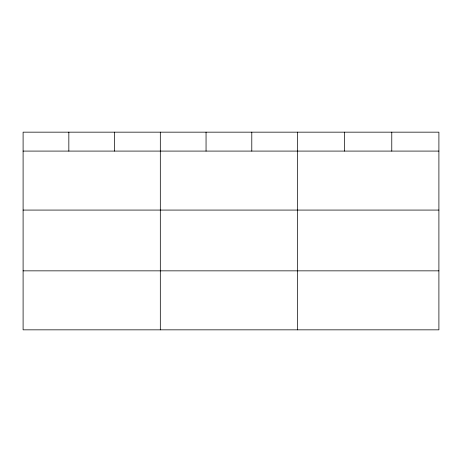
<?xml version="1.0" encoding="UTF-8"?>
<svg xmlns="http://www.w3.org/2000/svg" width="462" height="462" viewBox="0 0 462 462"><rect width="100%" height="100%" fill="white"/><g stroke="black" fill="none" stroke-linecap="round" stroke-linejoin="round"><path stroke-width="0.69" d="M438.9 210.077L438.9 132.161L23.1 132.161L23.1 329.839L438.9 329.839L438.9 210.077L23.1 210.077M23.1 151.086L438.9 151.086M23.1 270.848L438.9 270.848M391.776 132.161L391.776 151.086M344.652 132.161L344.652 151.086M297.528 132.161L297.528 329.839M251.79 132.161L251.79 151.086M206.052 132.161L206.052 151.086M160.314 132.161L160.314 329.839M114.576 132.161L114.576 151.086M68.838 132.161L68.838 151.086"/></g></svg>
